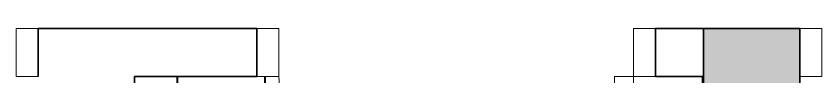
# Model space of a CAD drawing. Header units: millimetres. Extents: x -529782 to -142003, y -492574 to -273331.
# Drawn here: x -455692 to -453852, y -289138 to -289028 of the extents above; entities that cross this region are included whole.
import ezdxf

# ---------------------------------------------------------------- set-up
doc = ezdxf.new("R2010")
doc.units = ezdxf.units.MM
doc.header["$LTSCALE"] = 500
doc.header["$MEASUREMENT"] = 0
for name, color, linetype, lineweight in [('1.cat 30', 30, 'CONTINUOUS', 35), ('1.cot', 2, 'CONTINUOUS', 35), ('noithat', 15, 'CONTINUOUS', 9), ('RAT MANH', 250, 'CONTINUOUS', 40)]:
    doc.layers.add(name, color=color, linetype=linetype, lineweight=lineweight)

# ---------------------------------------------------------------- blocks, each defined once
blk = doc.blocks.new('A$C1A9D127A')
at = {"layer": 'noithat', "color": 135, "linetype": 'Continuous'}
for p, q in [((49.99985728343017, 109.9998206971213), (-0.0001427165698260069, 109.9998206971213)), ((-0.0001427165698260069, 109.9998206971213), (-0.0001427165698260069, -0.000179302878677845)), ((49.99985728343017, -0.000179302878677845), (49.99985728343017, 109.9998206971213)), ((-0.0001427165698260069, -0.000179302878677845), (49.99985728343017, -0.000179302878677845))]:
    blk.add_line(p, q, dxfattribs=at)
blk = doc.blocks.new('A$C2BDB356E')
at = {"layer": 'noithat', "color": 135, "linetype": 'Continuous'}
for p, q in [((0.0007344302721321583, 599.9999563574092), (0.0007344302721321583, 699.9999563574092)), ((0.0007344302721321583, 699.9999563574092), (40.00073443027213, 699.9999563574092)), ((40.00073443027213, 699.9999563574092), (40.00073443027213, 599.9999563574092)), ((40.00073443027213, 599.9999563574092), (0.0007344302721321583, 599.9999563574092)), ((0.0007344302721321583, 99.99995635740925), (0.0007344302721321583, -4.364259075373411e-05)), ((40.00073443027213, 99.99995635740925), (0.0007344302721321583, 99.99995635740925)), ((40.00073443027213, -4.364259075373411e-05), (40.00073443027213, 99.99995635740925)), ((0.0007344302721321583, -4.364259075373411e-05), (40.00073443027213, -4.364259075373411e-05))]:
    blk.add_line(p, q, dxfattribs=at)
at = {"layer": 'noithat', "color": 8, "linetype": 'Continuous'}
for p, q in [((0.0007344302721321583, 99.99995635740925), (0.0007344302721321583, 599.9999563574092)), ((20.00073443027213, 599.9999563574092), (20.00073443027213, 99.99995635740925)), ((40.00073443027213, 599.9999563574092), (40.00073443027213, 99.99995635740925))]:
    blk.add_line(p, q, dxfattribs=at)
at = {"layer": 'noithat', "color": 1, "linetype": 'Continuous'}
blk.add_arc((10.18820847296689, 740.3098040898665), 740.9098847954065, 272.306074052381, 356.8812333185894, dxfattribs=at)

msp = doc.modelspace()

# ---------------------------------------------------------------- hatches: boundary and pattern name
at = {"layer": '1.cot'}
msp.add_hatch(color=256, dxfattribs=at).paths.add_polyline_path([(-453901.9635896764, -289027.5207308844), (-454121.9635896764, -289027.5207308844), (-454121.9635896764, -289247.5207308844), (-453901.9635896764, -289247.5207308844)])
at = {"layer": 'RAT MANH'}
h = msp.add_hatch(dxfattribs=at)
h.set_pattern_fill('_USER', color=256, scale=200, angle=270, style=0, double=1, pattern_type=0)
h.set_pattern_definition([(270, (-145523.5924993914, 0), (200, -3.673940397442059e-14), []), (0, (-145523.5924993914, 0), (0, 200), [])])
h.paths.add_polyline_path([(-454121.9635896764, -289247.5207308844), (-454121.9635896764, -289137.5207308843), (-454231.9635896763, -289137.5207308843), (-454281.9635896764, -289137.5207308843), (-454281.9635896764, -289245.5207308801), (-454281.9635896764, -289785.5207308592), (-454281.9635896764, -289893.520730855), (-454325.1635910941, -289893.520730855), (-454325.1635873969, -289893.5207310039, -0.3867462177681341), (-455091.9635896778, -289137.5207308843), (-455141.9635896769, -289137.5207308843), (-455421.9635896764, -289137.5207308845), (-455421.9635896763, -290299.5148383498), (-455406.1188371163, -290273.9574549898), (-455386.9411141003, -290261.1787691771), (-455359.2399577402, -290254.7894204034), (-455311.713589676, -290251.2707308844), (-455264.1872216124, -290254.7894204034), (-455236.486065252, -290261.1787691771), (-455217.3083422362, -290273.9574549898), (-455201.4635896762, -290299.5148383497), (-455201.4635896762, -290338.925062184), (-455187.6410179689, -290336.4864463605), (-455156.7362804909, -290331.6092147136), (-455107.9393363047, -290325.5207308845), (-455009.532147181, -290325.5207308842), (-454949.3492415844, -290328.3577328158), (-454919.9777923504, -290333.0193634731), (-454891.5129008762, -290340.3614320518), (-454860.293347669, -290351.3745261182), (-454827.2373506283, -290366.0586574078), (-454802.4453468209, -290389.92037002), (-454782.6263241726, -290414.5221116433), (-454775.3067861607, -290439.7211300855), (-454769.4635896762, -290468.0478062461), (-454769.4635896762, -290487.5207308842), (-454769.4635896763, -290506.9936555222), (-454775.3067861609, -290535.3203316825), (-454782.6263241725, -290560.5193501249), (-454802.4453468209, -290585.1210917485), (-454827.2373506284, -290608.9828043607), (-454860.2933476686, -290623.6669356502), (-454891.5129008762, -290634.6800297171), (-454919.9777923505, -290642.0220982952), (-454949.3492415849, -290646.6837289526), (-455009.5321471817, -290649.5207308842), (-455107.9393363045, -290649.5207308844), (-455156.7362804913, -290643.4322470548), (-455187.6410179703, -290638.5550154074), (-455201.4635896762, -290636.1163995844), (-455201.4635896762, -290675.5266234188), (-455217.3083422362, -290701.0840067788), (-455236.486065252, -290713.8626925913), (-455264.1872216123, -290720.2520413651), (-455311.7135896761, -290723.7707308845), (-455359.2399577404, -290720.2520413651), (-455386.9411141004, -290713.8626925913), (-455406.1188371165, -290701.0840067787), (-455421.9635896763, -290675.5266234187), (-455421.9635896763, -291167.5207308844), (-454121.9635896764, -291167.5207308844)])

# ---------------------------------------------------------------- linework, layer by layer
at = {"layer": '1.cat 30'}
for p, q in [((-455641.9635896764, -289027.5207308844), (-455421.9635896764, -289027.5207308844)), ((-455641.9635896764, -289027.5207308844), (-455641.9635896764, -289137.5207308844)), ((-455421.9635896764, -289027.5207308844), (-455141.9635896763, -289027.5207308844)), ((-455141.9635896764, -289137.5207308843), (-455141.9635896764, -289027.5207308843)), ((-455141.9635896769, -289137.5207308843), (-455141.9635896769, -289027.5207308843)), ((-454231.9635896763, -289027.5207308843), (-454121.9635896764, -289027.5207308843)), ((-454231.9635896764, -289137.5207308843), (-454231.9635896764, -289027.5207308843)), ((-454231.9635896764, -289137.5207308843), (-454231.9635896764, -289027.5207308843)), ((-453901.9635896764, -289027.5207308843), (-453901.9635896764, -289137.5207308843)), ((-455421.9635896764, -289137.5207308844), (-455141.9635896763, -289137.5207308844)), ((-455421.9635896764, -289137.5207308844), (-455421.9635896762, -292217.5207308844)), ((-454231.9635896763, -289137.5207308843), (-454121.9635896764, -289137.5207308843))]:
    msp.add_line(p, q, dxfattribs=at)
at = {"layer": '1.cot'}
msp.add_lwpolyline([(-454121.9635896764, -289247.5207308844), (-453901.9635896764, -289247.5207308844), (-453901.9635896764, -289027.5207308844), (-454121.9635896764, -289027.5207308844)], close=True, dxfattribs=at)

# ---------------------------------------------------------------- block references
at = {"layer": 'noithat', "xscale": -1}
for p in [(-455641.9637323929, -289137.5205515815), (-455091.9637323935, -289137.5205515815), (-454231.9637323929, -289137.5205515815)]:
    msp.add_blockref('A$C1A9D127A', p, dxfattribs=at)
at = {"layer": 'noithat'}
msp.add_blockref('A$C1A9D127A', (-453901.9634469598, -289137.5205515815), dxfattribs=at)
at = {"layer": 'noithat', "xscale": -1.080000000016298, "yscale": 1.07999999995809, "zscale": 1.079999999984008}
msp.add_blockref('A$C2BDB356E', (-454281.9627964917, -289893.520683721), dxfattribs=at)

doc.saveas('drawing.dxf')
